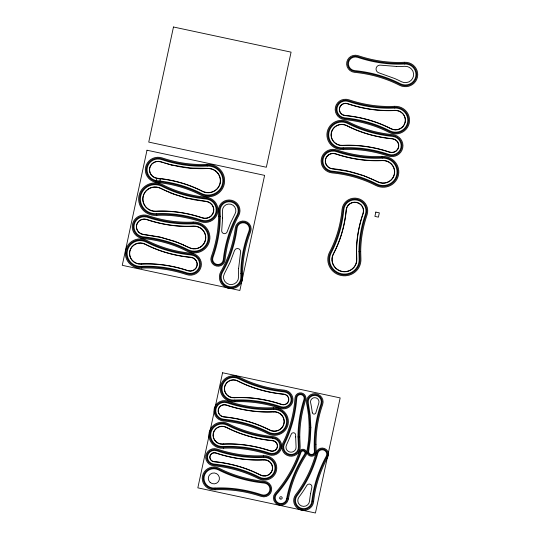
<?xml version="1.0" encoding="UTF-8"?>
<svg xmlns="http://www.w3.org/2000/svg" width="540" height="540" viewBox="0 0 540 540"><rect width="100%" height="100%" fill="white"/><g stroke="black" fill="none" stroke-linecap="round" stroke-linejoin="round"><path stroke-width="0.81" d="M328.509 155.041L328.253 155.237A7.756 7.594 10.8 0 0 325.688 159.118L325.553 159.719A7.756 7.594 10.8 0 0 327.004 165.692L327.186 165.915A7.756 7.594 10.8 0 0 332.465 168.703C348.26 170.127 363.65 174.67 377.737 181.913A11.644 11.401 10.8 0 0 394.457 174.251A11.644 11.401 10.8 0 0 382.354 160.421C366.559 161.258 350.663 158.814 335.691 153.785A7.945 7.776 10.8 0 0 325.404 159.482A7.945 7.776 10.8 0 0 332.444 168.885L347.78 171.281L362.374 175.365M393.694 110.389L394.855 110.336A10.004 9.788 10.8 0 1 405.25 122.209A10.004 9.788 10.8 0 1 390.893 128.79C376.637 121.473 360.929 117.139 344.999 115.587A6.298 6.163 10.8 0 1 339.417 108.128A6.298 6.163 10.8 0 1 347.571 103.613C359.559 107.642 372.121 110.032 384.77 110.437M393.309 110.41L387.875 110.498M387.619 110.498L385.027 110.444M145.267 216.797L144.956 216.769A10.287 10.071 10.8 0 0 135.081 222.237L134.933 222.554A10.287 10.071 10.8 0 0 140.771 236.263L141.109 236.378A10.287 10.071 10.8 0 0 143.336 236.844C158.753 238.349 173.968 242.534 187.765 249.622A13.986 13.696 10.8 0 0 207.853 240.415A13.986 13.696 10.8 0 0 193.313 223.81C177.822 224.626 162.223 222.23 147.535 217.289A10.287 10.071 10.8 0 0 145.314 216.797L145.314 216.803M272.795 438.284C257.06 436.752 241.542 432.473 227.455 425.243A11.522 11.279 10.8 0 0 210.917 432.824A11.522 11.279 10.8 0 0 222.892 446.506C238.7 445.669 254.61 448.112 269.602 453.148A7.817 7.655 10.8 0 0 279.72 447.538A7.817 7.655 10.8 0 0 272.795 438.284M172.766 165.132L190.04 167.987L207.299 168.352A12.467 12.204 10.8 0 1 220.253 183.161A12.467 12.204 10.8 0 1 202.351 191.363C188.379 184.187 172.976 179.941 157.363 178.423A8.768 8.579 10.8 0 1 149.594 168.048A8.768 8.579 10.8 0 1 160.947 161.757L163.627 162.628M171.902 164.93C183.323 168.149 195.446 169.047 207.306 168.541A12.278 12.022 10.8 0 1 220.07 183.121A12.278 12.022 10.8 0 1 202.439 191.201C188.44 184.012 173.016 179.759 157.383 178.241A8.579 8.397 10.8 0 1 149.776 168.082A8.579 8.397 10.8 0 1 160.886 161.933L171.599 165.044M172.442 165.247L164.639 162.938M185.517 197.883L195.514 200.056L205.875 201.474A8.579 8.397 10.8 0 1 213.482 211.633A8.579 8.397 10.8 0 1 202.372 217.782C187.481 212.774 171.659 210.35 155.952 211.181A12.278 12.022 10.8 0 1 143.188 196.601A12.278 12.022 10.8 0 1 160.819 188.514L170.782 193.05M185.051 197.566L175.183 194.515L165.449 190.559M362.678 175.271L377.818 181.751A11.455 11.212 10.8 0 0 394.268 174.211A11.455 11.212 10.8 0 0 382.367 160.609C366.545 161.44 350.622 158.996 335.63 153.961A7.756 7.594 10.8 0 0 328.509 155.041M174.798 241.306L159.563 236.918L143.566 234.38A7.756 7.594 10.8 0 1 137.518 230.472L137.363 230.195A7.756 7.594 10.8 0 1 136.62 225.599L136.748 224.957A7.756 7.594 10.8 0 1 140.522 220.144L140.778 220.016A7.756 7.594 10.8 0 1 146.732 219.632C161.73 224.681 177.653 227.117 193.469 226.28A11.455 11.212 10.8 0 1 205.376 239.888A11.455 11.212 10.8 0 1 188.926 247.428L178.301 242.825M174.94 241.556L183.134 244.654M173.279 194.015L185.2 197.795L205.895 201.292A8.768 8.579 10.8 0 1 213.665 211.673A8.768 8.579 10.8 0 1 202.311 217.958C187.441 212.956 171.653 210.532 155.959 211.363A12.467 12.204 10.8 0 1 143.006 196.56A12.467 12.204 10.8 0 1 160.906 188.352L163.013 189.405M173.003 193.914L171.059 193.158M178.173 242.575L160.832 237.391L143.552 234.563A7.945 7.776 10.8 0 1 136.512 225.16A7.945 7.776 10.8 0 1 146.792 219.456C161.764 224.492 177.667 226.935 193.455 226.098A11.644 11.401 10.8 0 1 205.558 239.929A11.644 11.401 10.8 0 1 188.838 247.59L183.33 244.944M165.139 190.418L163.316 189.554M312.255 412.371L312.242 412.256A122.796 120.204 10.8 0 0 310.615 402.638A4.239 4.151 10.8 0 1 315.029 397.683A4.239 4.151 10.8 0 1 318.769 403.211L315.799 412.958A1.836 1.796 10.8 0 1 312.296 412.715L312.289 412.661M218.498 216.209C218.511 230.067 215.926 243.878 211.241 256.898A7.121 6.973 10.8 0 0 216.392 266.058A7.121 6.973 10.8 0 0 225.032 260.057C226.706 244.573 231.221 229.338 238.714 215.663A10.827 10.598 10.8 0 0 231.559 200.266A10.827 10.598 10.8 0 0 218.369 211.005L218.498 216.209M220.266 216.223C220.286 230.269 217.661 244.282 212.915 257.492A5.346 5.238 10.8 0 0 216.776 264.364A5.346 5.238 10.8 0 0 223.27 259.862C224.971 244.154 229.554 228.704 237.154 214.832A9.052 8.863 10.8 0 0 231.167 201.96A9.052 8.863 10.8 0 0 220.144 210.938L220.266 216.223M295.663 436.948L296.069 446.877A5.062 4.955 10.8 0 1 290.088 452.108A5.062 4.955 10.8 0 1 286.477 445.027L291.215 434.261A2.288 2.241 10.8 0 1 295.677 435.125L295.663 436.948M297.999 436.928L298.397 446.708A7.405 7.25 10.8 0 1 289.649 454.363A7.405 7.25 10.8 0 1 284.378 444.002C291.566 429.685 295.643 413.876 296.798 397.919A3.706 3.625 10.8 0 1 301.172 394.646A3.706 3.625 10.8 0 1 304.02 399.31C300.146 411.453 298.019 424.177 297.999 436.928M298.822 436.941L299.221 446.648A8.228 8.053 10.8 0 1 289.501 455.152A8.228 8.053 10.8 0 1 283.642 443.644C290.783 429.415 294.833 413.714 295.974 397.852A4.523 4.428 10.8 0 1 301.327 393.856A4.523 4.428 10.8 0 1 304.803 399.553C300.956 411.622 298.843 424.264 298.822 436.941M299.774 436.941L300.166 446.58A9.18 8.984 10.8 0 1 289.325 456.064A9.18 8.984 10.8 0 1 282.785 443.225C289.879 429.104 293.895 413.519 295.029 397.777A5.474 5.36 10.8 0 1 301.502 392.938A5.474 5.36 10.8 0 1 305.707 399.843C301.887 411.818 299.788 424.366 299.774 436.941M310.055 427.613L309.521 439.189L307.888 451.008A3.706 3.625 10.8 0 0 311.297 455.301A3.706 3.625 10.8 0 0 315.225 451.521C314.361 435.544 316.42 419.351 321.759 404.244A7.405 7.25 10.8 0 0 315.232 394.585A7.405 7.25 10.8 0 0 307.517 403.245L309.406 415.274L310.055 427.613M310.871 427.619L310.331 439.398L308.698 451.157A2.882 2.821 10.8 0 0 311.351 454.498A2.882 2.821 10.8 0 0 314.401 451.555C313.538 435.476 315.61 419.182 320.983 403.974A6.581 6.446 10.8 0 0 315.178 395.388A6.581 6.446 10.8 0 0 308.32 403.09L310.257 415.503L310.871 427.619M315.988 444.278L316.17 451.481A4.651 4.556 10.8 0 1 311.236 456.226A4.651 4.556 10.8 0 1 306.956 450.833C309.859 435.206 309.899 418.993 306.592 403.427A8.357 8.181 10.8 0 1 315.293 393.66A8.357 8.181 10.8 0 1 322.657 404.555C318.161 417.278 316.001 430.792 315.988 444.278M360.713 251.694L360.916 258.707A16.585 16.234 10.8 0 1 340.963 275.447A16.585 16.234 10.8 0 1 329.643 252.018C336.596 238.869 340.673 224.282 342.05 209.493A12.879 12.609 10.8 0 1 357.521 198.416A12.879 12.609 10.8 0 1 367.072 214.846C363.022 226.685 360.754 239.166 360.713 251.694M240.827 273.544L240.867 277.04A9.875 9.666 10.8 0 1 228.643 286.598A9.875 9.666 10.8 0 1 222.399 272.43C230.229 258.802 235.096 243.554 237.107 227.981A6.17 6.041 10.8 0 1 244.701 222.932A6.17 6.041 10.8 0 1 249.001 230.951C243.803 244.519 240.887 258.998 240.827 273.544M241.65 273.55L241.691 277.027A10.699 10.469 10.8 0 1 228.44 287.375A10.699 10.469 10.8 0 1 221.677 272.032C229.46 258.491 234.293 243.338 236.291 227.873A6.993 6.845 10.8 0 1 244.897 222.156A6.993 6.845 10.8 0 1 249.77 231.242C244.613 244.721 241.704 259.106 241.65 273.55M242.602 273.564L242.636 277.007A11.644 11.401 10.8 0 1 228.218 288.279A11.644 11.401 10.8 0 1 220.853 271.566C228.575 258.134 233.368 243.095 235.352 227.752A7.945 7.776 10.8 0 1 245.126 221.251A7.945 7.776 10.8 0 1 250.661 231.572C245.538 244.951 242.656 259.22 242.602 273.564M356.407 251.654L356.623 258.93A12.278 12.022 10.8 0 1 341.847 271.33A12.278 12.022 10.8 0 1 333.47 253.982C340.673 240.354 344.905 225.234 346.336 209.912A8.579 8.397 10.8 0 1 356.63 202.534A8.579 8.397 10.8 0 1 362.995 213.476C358.796 225.74 356.454 238.673 356.407 251.654M356.596 251.654L356.812 258.923A12.467 12.204 10.8 0 1 341.813 271.512A12.467 12.204 10.8 0 1 333.301 253.894C340.49 240.287 344.723 225.194 346.147 209.891A8.768 8.579 10.8 0 1 356.67 202.351A8.768 8.579 10.8 0 1 363.177 213.536C358.979 225.781 356.643 238.694 356.596 251.654M358.938 251.681L359.147 258.802A14.81 14.499 10.8 0 1 341.327 273.753A14.81 14.499 10.8 0 1 331.216 252.828C338.276 239.483 342.414 224.674 343.818 209.662A11.111 10.874 10.8 0 1 357.156 200.111A11.111 10.874 10.8 0 1 365.398 214.279C361.28 226.294 358.985 238.964 358.938 251.681M219.449 216.466C219.429 230.344 216.824 244.175 212.139 257.216A6.17 6.041 10.8 0 0 216.601 265.147A6.17 6.041 10.8 0 0 224.087 259.949C225.774 244.35 230.33 229.001 237.877 215.217A9.875 9.666 10.8 0 0 231.35 201.177A9.875 9.666 10.8 0 0 219.321 210.971L219.449 216.466M359.762 251.478L359.971 258.755A15.633 15.302 10.8 0 1 341.159 274.536A15.633 15.302 10.8 0 1 330.487 252.45C337.493 239.2 341.604 224.492 342.995 209.581A11.934 11.678 10.8 0 1 357.325 199.328A11.934 11.678 10.8 0 1 366.174 214.542C362.111 226.409 359.829 238.923 359.762 251.478M222.595 218.038L221.684 231.059A2.808 2.747 10.8 0 0 226.955 232.268L230.722 222.595L235.089 213.732A6.71 6.568 10.8 0 0 230.654 204.194A6.71 6.568 10.8 0 0 222.48 210.85A119.894 117.356 10.8 0 1 222.595 218.038M238.626 268.319L238.599 268.927A119.259 116.741 10.8 0 0 238.525 277.088A7.533 7.371 10.8 0 1 229.203 284.371A7.533 7.371 10.8 0 1 224.438 273.564L230.121 262.258L234.583 250.357A3.139 3.078 10.8 0 1 240.604 251.856L238.626 268.319M311.884 501.073L311.837 501.512A8.228 8.053 10.8 0 1 300.665 508.1A8.228 8.053 10.8 0 1 297.074 495.74C306.774 483.091 313.726 468.423 317.851 453.04A4.529 4.428 10.8 0 1 323.872 450.09A4.529 4.428 10.8 0 1 326.214 456.314C318.681 470.144 313.612 485.393 311.884 501.073M312.701 501.167L312.653 501.599A9.052 8.863 10.8 0 1 300.368 508.842A9.052 8.863 10.8 0 1 296.413 495.254C306.052 482.686 312.957 468.113 317.054 452.831A5.346 5.238 10.8 0 1 324.169 449.341A5.346 5.238 10.8 0 1 326.943 456.698C319.451 470.441 314.415 485.582 312.701 501.167M313.646 501.269L313.598 501.707A10.004 9.788 10.8 0 1 300.024 509.706A10.004 9.788 10.8 0 1 295.65 494.687C305.215 482.22 312.073 467.748 316.136 452.588A6.298 6.163 10.8 0 1 324.513 448.477A6.298 6.163 10.8 0 1 327.78 457.137C320.348 470.779 315.347 485.811 313.646 501.269M310.601 493.506L310.5 494.093A120.717 118.166 10.8 0 0 309.508 501.255A5.886 5.764 10.8 0 1 301.516 505.967A5.886 5.764 10.8 0 1 298.944 497.124A120.919 118.361 10.8 0 0 303.784 490.313L306.99 485.17A2.713 2.653 10.8 0 1 311.911 487.094L310.601 493.506M286.673 498.575L286.598 498.967A5.758 5.636 10.8 0 1 278.451 502.997A5.758 5.636 10.8 0 1 276.588 494.195C287.415 482.058 295.616 467.667 300.983 452.331A2.059 2.012 10.8 0 1 303.811 451.19A2.059 2.012 10.8 0 1 304.668 454.086C295.94 467.6 289.622 482.74 286.673 498.575M287.489 498.677L287.408 499.115A6.581 6.446 10.8 0 1 278.1 503.726A6.581 6.446 10.8 0 1 275.967 493.661C286.726 481.599 294.874 467.303 300.206 452.068A2.882 2.821 10.8 0 1 304.169 450.468A2.882 2.821 10.8 0 1 305.363 454.525C296.703 467.937 290.425 482.956 287.489 498.677M288.414 498.906L288.347 499.284A7.533 7.371 10.8 0 1 277.688 504.556A7.533 7.371 10.8 0 1 275.252 493.047C285.93 481.073 294.01 466.877 299.309 451.757A3.827 3.746 10.8 0 1 304.58 449.631A3.827 3.746 10.8 0 1 306.166 455.024C297.56 468.356 291.323 483.28 288.414 498.906M146.995 150.221L122.263 265.316L239.861 290.473L264.6 175.372L146.995 150.221M173.475 27L148.743 142.094L266.341 167.245L291.074 52.151L173.475 27M156.89 178.382L156.067 182.21L159.563 182.959L160.387 179.132L156.89 178.382M222.568 372.755L197.836 487.85L315.434 513L340.173 397.906L222.568 372.755M375.827 212.092L374.902 216.398L378.398 217.148L379.33 212.841L375.827 212.092M404.514 62.276C388.827 63.106 373.032 60.683 358.162 55.681A8.768 8.579 10.8 0 0 346.808 61.972A8.768 8.579 10.8 0 0 354.577 72.353C370.197 73.872 385.594 78.118 399.566 85.286A12.467 12.204 10.8 0 0 417.474 77.085A12.467 12.204 10.8 0 0 404.514 62.276M404.575 63.207C388.76 64.044 372.85 61.601 357.865 56.565A7.817 7.655 10.8 0 0 347.74 62.167A7.817 7.655 10.8 0 0 354.665 71.422C370.4 72.961 385.925 77.234 400.005 84.47A11.522 11.279 10.8 0 0 416.543 76.883A11.522 11.279 10.8 0 0 404.575 63.207M404.622 64.01C388.706 64.854 372.688 62.397 357.601 57.321A6.993 6.845 10.8 0 0 348.543 62.343A6.993 6.845 10.8 0 0 354.746 70.625C370.582 72.164 386.208 76.478 400.383 83.754A10.699 10.469 10.8 0 0 415.739 76.714A10.699 10.469 10.8 0 0 404.622 64.01M394.605 106.312C379.127 107.129 363.548 104.733 348.874 99.799A10.415 10.193 10.8 0 0 335.394 107.271A10.415 10.193 10.8 0 0 344.621 119.597C360.025 121.102 375.219 125.28 389.009 132.361A14.114 13.817 10.8 0 0 409.273 123.073A14.114 13.817 10.8 0 0 394.605 106.312M394.666 107.244C379.067 108.068 363.359 105.651 348.577 100.683A9.463 9.261 10.8 0 0 336.319 107.467A9.463 9.261 10.8 0 0 344.709 118.672C360.234 120.184 375.543 124.403 389.441 131.537A13.163 12.886 10.8 0 0 408.341 122.87A13.163 12.886 10.8 0 0 394.666 107.244M394.713 108.047C379.013 108.878 363.197 106.448 348.314 101.446A8.64 8.458 10.8 0 0 337.129 107.642A8.64 8.458 10.8 0 0 344.783 117.869C360.416 119.394 375.827 123.64 389.819 130.822A12.346 12.082 10.8 0 0 407.538 122.702A12.346 12.082 10.8 0 0 394.713 108.047M394.868 110.525C378.837 111.368 362.705 108.898 347.51 103.788A6.109 5.981 10.8 0 0 339.599 108.169A6.109 5.981 10.8 0 0 345.013 115.405C360.97 116.957 376.697 121.297 390.98 128.628A9.808 9.605 10.8 0 0 405.061 122.175A9.808 9.605 10.8 0 0 394.868 110.525M342.873 145.328L342.488 145.348A10.631 10.409 10.8 0 1 331.439 132.719A10.631 10.409 10.8 0 1 346.707 125.719C360.889 133.002 376.522 137.315 392.364 138.861A6.932 6.784 10.8 0 1 398.507 147.062A6.932 6.784 10.8 0 1 389.536 152.037C374.564 147.002 358.668 144.544 342.873 145.328M343.015 145.503L342.502 145.53A10.827 10.598 10.8 0 1 331.256 132.678A10.827 10.598 10.8 0 1 346.795 125.557C360.956 132.827 376.562 137.133 392.384 138.672A7.121 6.973 10.8 0 1 398.695 147.103A7.121 6.973 10.8 0 1 389.475 152.213C374.564 147.197 358.742 144.74 343.015 145.503M343.143 147.798L342.644 147.818A13.163 12.886 10.8 0 1 328.961 132.192A13.163 12.886 10.8 0 1 347.861 123.525C361.76 130.66 377.075 134.879 392.6 136.391A9.463 9.261 10.8 0 1 400.984 147.596A9.463 9.261 10.8 0 1 388.733 154.379C374.105 149.465 358.58 147.049 343.143 147.798M343.359 148.595L342.691 148.628A13.986 13.696 10.8 0 1 328.158 132.017A13.986 13.696 10.8 0 1 348.239 122.809C362.043 129.897 377.251 134.089 392.675 135.587A10.287 10.071 10.8 0 1 401.787 147.764A10.287 10.071 10.8 0 1 388.469 155.142C373.99 150.275 358.634 147.879 343.359 148.595M343.244 149.533L342.752 149.553A14.938 14.621 10.8 0 1 327.226 131.821A14.938 14.621 10.8 0 1 348.678 121.986C362.367 129.019 377.46 133.171 392.762 134.663A11.232 10.996 10.8 0 1 402.719 147.967A11.232 10.996 10.8 0 1 388.172 156.026C373.754 151.18 358.459 148.79 343.244 149.533M207.043 164.329C191.882 165.132 176.621 162.776 162.25 157.943A12.879 12.609 10.8 0 0 145.571 167.184A12.879 12.609 10.8 0 0 156.985 182.432C172.078 183.904 186.962 187.994 200.468 194.933A16.585 16.234 10.8 0 0 224.276 184.019A16.585 16.234 10.8 0 0 207.043 164.329M207.103 165.254C191.822 166.064 176.438 163.694 161.946 158.821A11.934 11.678 10.8 0 0 146.495 167.387A11.934 11.678 10.8 0 0 157.072 181.507C172.28 182.993 187.292 187.117 200.9 194.11A15.633 15.302 10.8 0 0 223.351 183.823A15.633 15.302 10.8 0 0 207.103 165.254M382.104 156.398C366.836 157.201 351.466 154.838 336.994 149.972A12.056 11.806 10.8 0 0 321.381 158.618A12.056 11.806 10.8 0 0 332.066 172.894C347.261 174.373 362.252 178.497 375.854 185.483A15.761 15.431 10.8 0 0 398.48 175.109A15.761 15.431 10.8 0 0 382.104 156.398M207.151 166.064C191.768 166.874 176.276 164.491 161.69 159.584A11.111 10.874 10.8 0 0 147.305 167.555A11.111 10.874 10.8 0 0 157.147 180.704C172.463 182.196 187.569 186.354 201.278 193.394A14.81 14.499 10.8 0 0 222.541 183.647A14.81 14.499 10.8 0 0 207.151 166.064M382.158 157.322C366.768 158.139 351.277 155.756 336.69 150.849A11.111 10.874 10.8 0 0 322.306 158.821A11.111 10.874 10.8 0 0 332.154 171.97C347.47 173.462 362.576 177.62 376.286 184.66A14.81 14.499 10.8 0 0 397.548 174.913A14.81 14.499 10.8 0 0 382.158 157.322M382.212 158.132C366.714 158.949 351.121 156.553 336.434 151.612A10.287 10.071 10.8 0 0 334.213 151.119L333.902 151.099A10.287 10.071 10.8 0 0 322.893 161.204L322.906 161.561A10.287 10.071 10.8 0 0 329.663 170.586L330.001 170.701A10.287 10.071 10.8 0 0 332.228 171.167C347.652 172.672 362.86 176.857 376.663 183.944A13.986 13.696 10.8 0 0 396.745 174.737A13.986 13.696 10.8 0 0 382.212 158.132M156.431 213.638L156.107 213.658A14.81 14.499 10.8 0 1 140.711 196.067A14.81 14.499 10.8 0 1 161.98 186.32C175.682 193.361 190.796 197.519 206.111 199.01A11.111 10.874 10.8 0 1 215.953 212.159A11.111 10.874 10.8 0 1 201.569 220.131C187.09 215.257 171.713 212.875 156.431 213.638M156.593 214.441L156.155 214.461A15.633 15.302 10.8 0 1 139.907 195.899A15.633 15.302 10.8 0 1 162.358 185.605C175.966 192.598 190.978 196.729 206.185 198.207A11.934 11.678 10.8 0 1 216.756 212.335A11.934 11.678 10.8 0 1 201.312 220.894C186.962 216.068 171.733 213.698 156.593 214.441M156.863 215.359L156.215 215.386A16.585 16.234 10.8 0 1 138.983 195.696A16.585 16.234 10.8 0 1 162.79 184.781C176.297 191.72 191.18 195.811 206.273 197.282A12.879 12.609 10.8 0 1 217.688 212.531A12.879 12.609 10.8 0 1 201.008 221.771C186.84 217.006 171.815 214.657 156.863 215.359M193.205 222.075C177.937 222.878 162.574 220.516 148.102 215.649A12.056 11.806 10.8 0 0 132.489 224.296A12.056 11.806 10.8 0 0 143.174 238.572C158.369 240.05 173.36 244.175 186.955 251.161A15.761 15.431 10.8 0 0 209.581 240.786A15.761 15.431 10.8 0 0 193.205 222.075M193.266 223C177.876 223.816 162.385 221.434 147.798 216.526A11.111 10.874 10.8 0 0 133.414 224.498A11.111 10.874 10.8 0 0 143.262 237.647C158.578 239.139 173.684 243.297 187.394 250.337A14.81 14.499 10.8 0 0 208.656 240.59A14.81 14.499 10.8 0 0 193.266 223M141.575 263.891L140.933 263.918A10.631 10.409 10.8 0 1 129.883 251.296A10.631 10.409 10.8 0 1 145.152 244.296C159.334 251.579 174.967 255.893 190.809 257.432A6.932 6.784 10.8 0 1 196.951 265.64A6.932 6.784 10.8 0 1 187.981 270.614C173.09 265.606 157.289 263.142 141.575 263.891M141.46 264.08L140.947 264.107A10.827 10.598 10.8 0 1 129.695 251.255A10.827 10.598 10.8 0 1 145.24 244.134C159.401 251.404 175.007 255.71 190.829 257.249A7.121 6.973 10.8 0 1 197.141 265.68A7.121 6.973 10.8 0 1 187.92 270.79C173.009 265.775 157.187 263.318 141.46 264.08M141.588 266.369L141.089 266.396A13.163 12.886 10.8 0 1 127.406 250.763A13.163 12.886 10.8 0 1 146.306 242.102C160.205 249.237 175.52 253.456 191.045 254.968A9.463 9.261 10.8 0 1 199.429 266.166A9.463 9.261 10.8 0 1 187.178 272.957C172.55 268.036 157.025 265.626 141.588 266.369M141.804 267.172L141.136 267.199A13.986 13.696 10.8 0 1 126.603 250.594A13.986 13.696 10.8 0 1 146.684 241.387C160.488 248.474 175.696 252.659 191.12 254.165A10.287 10.071 10.8 0 1 200.232 266.341A10.287 10.071 10.8 0 1 186.914 273.719C172.436 268.853 157.079 266.45 141.804 267.172M141.689 268.103L141.197 268.13A14.938 14.621 10.8 0 1 125.672 250.391A14.938 14.621 10.8 0 1 147.123 240.563C160.812 247.597 175.905 251.748 191.207 253.24A11.232 10.996 10.8 0 1 201.163 266.537A11.232 10.996 10.8 0 1 186.617 274.597C172.199 269.75 156.904 267.368 141.689 268.103M234.556 397.568L234.043 397.595A8.991 8.795 10.8 0 1 224.701 386.924A8.991 8.795 10.8 0 1 237.607 381.004C251.978 388.388 267.813 392.756 283.871 394.322A5.285 5.177 10.8 0 1 288.556 400.579A5.285 5.177 10.8 0 1 281.711 404.372C266.578 399.283 250.519 396.792 234.556 397.568M234.644 397.751L234.056 397.777A9.18 8.984 10.8 0 1 224.519 386.883A9.18 8.984 10.8 0 1 237.695 380.842C252.045 388.206 267.853 392.573 283.892 394.132A5.474 5.36 10.8 0 1 288.745 400.619A5.474 5.36 10.8 0 1 281.651 404.548C266.564 399.472 250.56 396.988 234.644 397.751M234.772 400.039L234.198 400.073A11.522 11.279 10.8 0 1 222.23 386.39A11.522 11.279 10.8 0 1 238.768 378.81C252.848 386.039 268.367 390.319 284.101 391.851A7.817 7.655 10.8 0 1 291.033 401.105A7.817 7.655 10.8 0 1 280.908 406.714C266.105 401.74 250.391 399.296 234.772 400.039M234.63 400.856L234.252 400.876A12.346 12.082 10.8 0 1 221.42 386.221A12.346 12.082 10.8 0 1 239.146 378.095C253.132 385.276 268.549 389.529 284.175 391.048A8.64 8.458 10.8 0 1 291.836 401.281A8.64 8.458 10.8 0 1 280.651 407.477C265.882 402.509 250.209 400.086 234.63 400.856M234.873 401.774L234.306 401.8A13.291 13.014 10.8 0 1 220.496 386.019A13.291 13.014 10.8 0 1 239.578 377.271C253.463 384.399 268.758 388.611 284.263 390.123A9.592 9.389 10.8 0 1 292.768 401.476A9.592 9.389 10.8 0 1 280.348 408.355C265.754 403.448 250.27 401.038 234.873 401.774M273.422 407.687C257.945 408.503 242.366 406.107 227.698 401.173A10.415 10.193 10.8 0 0 214.211 408.645A10.415 10.193 10.8 0 0 223.439 420.971C238.842 422.469 254.036 426.654 267.827 433.735A14.114 13.817 10.8 0 0 288.09 424.447A14.114 13.817 10.8 0 0 273.422 407.687M273.483 408.618C257.884 409.442 242.183 407.025 227.394 402.057A9.463 9.261 10.8 0 0 215.143 408.841A9.463 9.261 10.8 0 0 223.526 420.046C239.051 421.558 254.367 425.776 268.259 432.911A13.163 12.886 10.8 0 0 287.165 424.244A13.163 12.886 10.8 0 0 273.483 408.618M273.53 409.421C257.83 410.252 242.021 407.822 227.131 402.82A8.64 8.458 10.8 0 0 215.946 409.016A8.64 8.458 10.8 0 0 223.601 419.243C239.234 420.768 254.651 425.014 268.637 432.196A12.346 12.082 10.8 0 0 286.355 424.076A12.346 12.082 10.8 0 0 273.53 409.421M273.679 411.71C257.675 412.553 241.562 410.089 226.388 404.987A6.298 6.163 10.8 0 0 218.234 409.502A6.298 6.163 10.8 0 0 223.816 416.961C239.747 418.514 255.454 422.847 269.71 430.164A10.004 9.788 10.8 0 0 284.067 423.583A10.004 9.788 10.8 0 0 273.679 411.71M273.685 411.899C257.661 412.742 241.522 410.272 226.328 405.162A6.109 5.981 10.8 0 0 218.423 409.543A6.109 5.981 10.8 0 0 223.837 416.779C239.787 418.331 255.521 422.671 269.798 430.002A9.808 9.605 10.8 0 0 283.885 423.542A9.808 9.605 10.8 0 0 273.685 411.899M223.25 444.002L222.737 444.029A8.991 8.795 10.8 0 1 213.394 433.357A8.991 8.795 10.8 0 1 226.3 427.437C240.671 434.822 256.507 439.189 272.565 440.755A5.285 5.177 10.8 0 1 277.25 447.012A5.285 5.177 10.8 0 1 270.405 450.806C255.272 445.716 239.213 443.225 223.25 444.002M223.331 444.184L222.743 444.211A9.18 8.984 10.8 0 1 213.206 433.316A9.18 8.984 10.8 0 1 226.388 427.275C240.732 434.646 256.547 439.007 272.579 440.566A5.474 5.36 10.8 0 1 277.432 447.053A5.474 5.36 10.8 0 1 270.344 450.981C255.258 445.905 239.247 443.421 223.331 444.184M223.317 447.289L222.939 447.309A12.346 12.082 10.8 0 1 210.114 432.655A12.346 12.082 10.8 0 1 227.833 424.528C241.826 431.717 257.236 435.962 272.869 437.481A8.64 8.458 10.8 0 1 280.53 447.714A8.64 8.458 10.8 0 1 269.339 453.911C254.57 448.949 238.896 446.519 223.317 447.289M223.56 448.207L223 448.234A13.291 13.014 10.8 0 1 209.183 432.452A13.291 13.014 10.8 0 1 228.272 423.704C242.15 430.832 257.445 435.044 272.957 436.556A9.592 9.389 10.8 0 1 281.455 447.91A9.592 9.389 10.8 0 1 269.035 454.788C254.441 449.881 238.964 447.471 223.56 448.207M263.554 455.699C247.867 456.53 232.072 454.106 217.202 449.105A8.768 8.579 10.8 0 0 205.848 455.396A8.768 8.579 10.8 0 0 213.617 465.77C229.23 467.296 244.634 471.535 258.606 478.71A12.467 12.204 10.8 0 0 276.507 470.509A12.467 12.204 10.8 0 0 263.554 455.699M263.608 456.631C247.799 457.468 231.89 455.024 216.898 449.982A7.817 7.655 10.8 0 0 206.779 455.591A7.817 7.655 10.8 0 0 213.705 464.846C229.439 466.378 244.958 470.657 259.045 477.887A11.522 11.279 10.8 0 0 275.582 470.306A11.522 11.279 10.8 0 0 263.608 456.631M263.662 457.434C247.745 458.278 231.728 455.821 216.641 450.745A6.993 6.845 10.8 0 0 207.583 455.767A6.993 6.845 10.8 0 0 213.779 464.042C229.622 465.588 245.241 469.894 259.416 477.178A10.699 10.469 10.8 0 0 274.779 470.138A10.699 10.469 10.8 0 0 263.662 457.434M263.803 459.722C247.59 460.58 231.269 458.082 215.899 452.918A4.651 4.556 10.8 0 0 209.871 456.253A4.651 4.556 10.8 0 0 213.995 461.761C230.135 463.334 246.051 467.728 260.489 475.146A8.357 8.181 10.8 0 0 272.484 469.645A8.357 8.181 10.8 0 0 263.803 459.722M263.817 459.911C247.577 460.769 231.228 458.271 215.838 453.094A4.462 4.367 10.8 0 0 210.06 456.293A4.462 4.367 10.8 0 0 214.016 461.579C230.175 463.151 246.112 467.552 260.577 474.977A8.168 7.992 10.8 0 0 272.302 469.604A8.168 7.992 10.8 0 0 263.817 459.911M214.994 488.038L214.481 488.065A9.875 9.666 10.8 0 1 204.221 476.341A9.875 9.666 10.8 0 1 218.396 469.841C232.666 477.171 248.393 481.511 264.337 483.064A6.17 6.041 10.8 0 1 269.804 490.367A6.17 6.041 10.8 0 1 261.812 494.795C246.787 489.746 230.843 487.269 214.994 488.038M215.035 488.842L214.535 488.869A10.699 10.469 10.8 0 1 203.418 476.172A10.699 10.469 10.8 0 1 218.774 469.132C232.949 476.408 248.576 480.715 264.411 482.261A6.993 6.845 10.8 0 1 270.614 490.543A6.993 6.845 10.8 0 1 261.556 495.558C246.625 490.543 230.789 488.079 215.035 488.842M215.089 489.773L214.589 489.8A11.644 11.401 10.8 0 1 202.487 475.97A11.644 11.401 10.8 0 1 219.206 468.308C233.28 475.531 248.778 479.804 264.499 481.336A7.945 7.776 10.8 0 1 271.539 490.739A7.945 7.776 10.8 0 1 261.252 496.436C246.443 491.454 230.722 489.017 215.089 489.773M396.502 66.454L380.498 65.158A4.037 3.949 10.8 0 0 376.11 68.371A4.037 3.949 10.8 0 0 379.107 72.913L394.814 78.57A118.274 115.769 10.8 0 1 401.456 81.722A8.357 8.181 10.8 0 0 413.451 76.221A8.357 8.181 10.8 0 0 404.764 66.305A118.436 115.931 10.8 0 1 396.502 66.454M280.071 498.825A1.269 1.242 10.8 0 0 282.163 498.218A1.269 1.242 10.8 0 0 280.571 496.739A1.269 1.242 10.8 0 0 280.071 498.825M210.148 482.436A5.575 5.461 10.8 0 0 219.328 479.581A5.575 5.461 10.8 0 0 212.153 473.195A5.575 5.461 10.8 0 0 210.148 482.436"/></g></svg>
